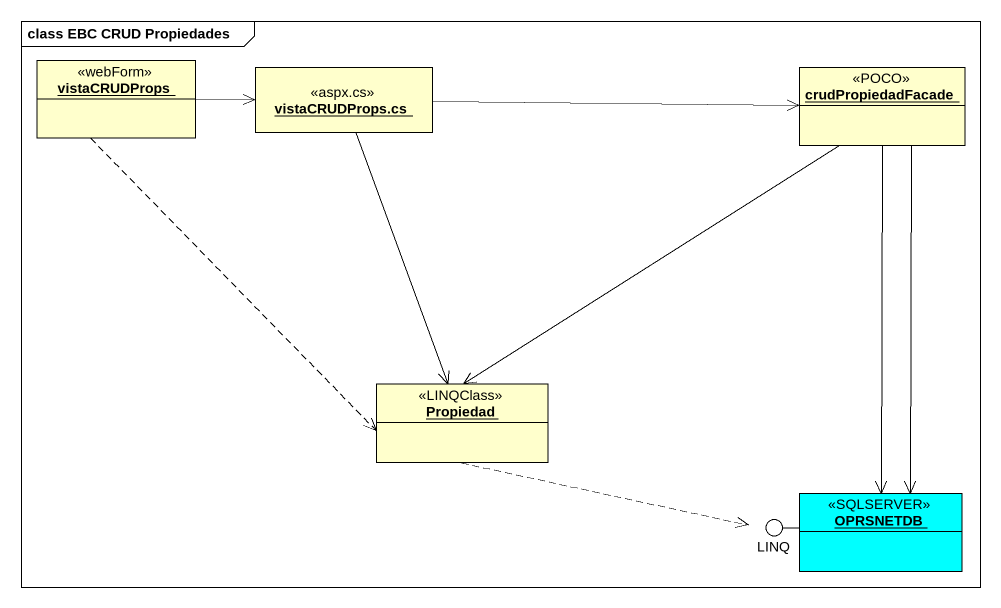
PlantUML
@startuml
mainframe class EBC CRUD Propiedades
allowmixing
hide circle
hide empty members
object vistaCRUDProps <<webForm>>
object "vistaCRUDProps.cs" as vistaCRUDProps_cs <<aspx.cs>>
object crudPropiedadFacade <<POCO>>
object Propiedad <<LINQClass>>
object OPRSNETDB <<SQLSERVER>> #00FFFF
() LINQ
OPRSNETDB -left- LINQ
vistaCRUDProps -right-> vistaCRUDProps_cs
vistaCRUDProps ..> Propiedad
vistaCRUDProps_cs -right-> crudPropiedadFacade
vistaCRUDProps_cs --> Propiedad
crudPropiedadFacade --> Propiedad
crudPropiedadFacade --> OPRSNETDB
crudPropiedadFacade --> OPRSNETDB
Propiedad .right.> LINQ
@enduml
